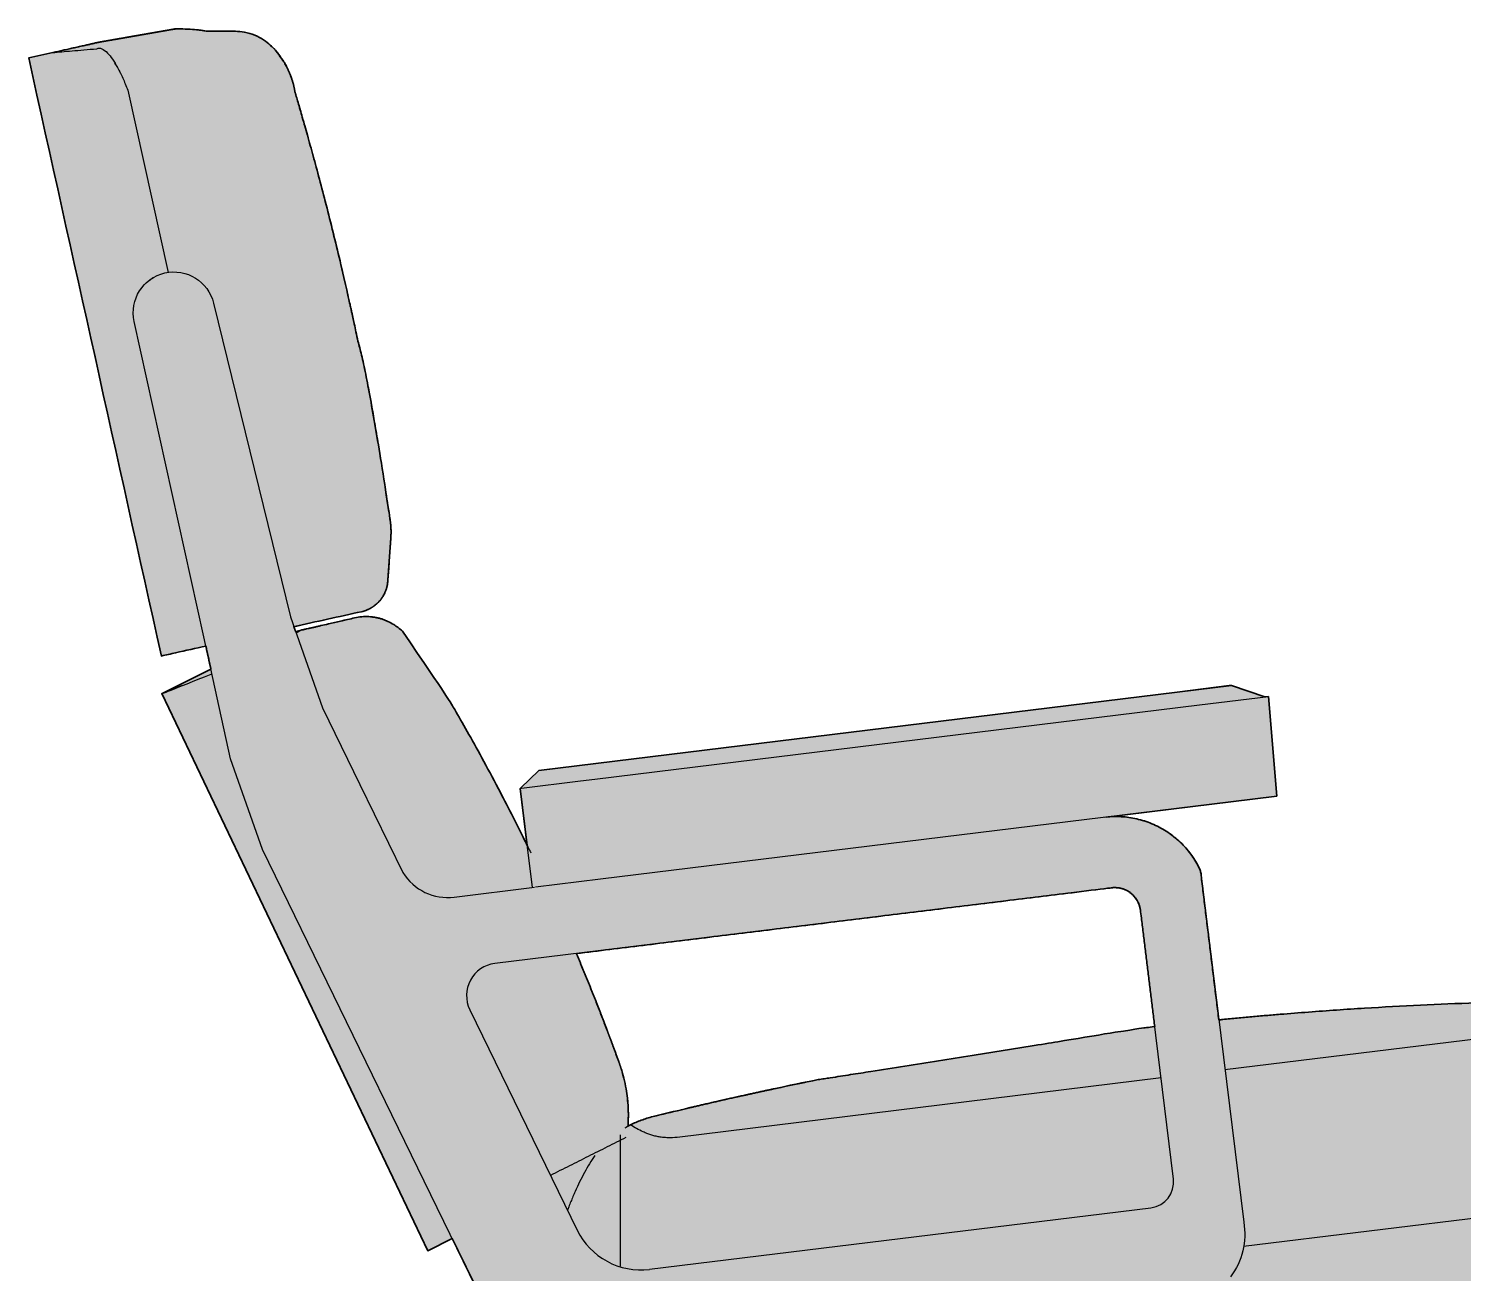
# Model space of a CAD drawing. Header units: millimetres. Extents: x 0 to 2114, y -1 to 2143.
# Drawn here: x 1200 to 1766, y 1653 to 2143 of the extents above; entities that cross this region are included whole.
import ezdxf

# ---------------------------------------------------------------- set-up
doc = ezdxf.new("R2010")
doc.units = ezdxf.units.MM
doc.layers.add('Blocks', color=7, linetype='Continuous')
doc.layers.add('Blocks$Fill', color=7, linetype='Continuous', true_color=0xffffff)
doc.layers.add('Blocks$Inner', color=7, linetype='Continuous', lineweight=25, true_color=0x007f00)
doc.layers.add('Blocks$Outline', color=7, linetype='Continuous', lineweight=35, true_color=0xff3f3f)

# ---------------------------------------------------------------- blocks, each defined once
blk = doc.blocks.new('Eames Executive Office Chair Side')
at = {"layer": 'Blocks$Fill'}
h = blk.add_hatch(color=256, dxfattribs=at)
h.paths.add_polyline_path([(420.48, 96.72), (217.8, 70.44), (217.31, 70.36), (216.81, 70.27), (216.32, 70.17), (215.83, 70.07), (215.35, 69.95), (214.86, 69.82), (214.38, 69.69), (213.9, 69.55), (213.43, 69.4), (212.95, 69.24), (212.48, 69.07), (212.01, 68.89), (211.55, 68.7), (211.09, 68.51), (210.63, 68.3), (210.17, 68.09), (209.71, 67.87), (209.26, 67.64), (208.81, 67.4), (208.37, 67.15), (207.92, 66.89), (207.04, 66.35), (206.17, 65.78), (205.31, 65.16), (204.46, 64.52), (203.62, 63.84), (202.99, 63.49), (202.37, 63.14), (201.75, 62.77), (201.15, 62.38), (200.56, 61.99), (199.98, 61.57), (199.41, 61.15), (198.86, 60.7), (198.32, 60.25), (197.8, 59.77), (197.3, 59.28), (196.81, 58.79), (196.33, 58.27), (195.87, 57.75), (195.43, 57.22), (195.01, 56.68), (194.6, 56.13), (194.21, 55.57), (193.83, 55), (193.47, 54.43), (193.12, 53.84), (192.79, 53.25), (192.48, 52.65), (192.18, 52.05), (191.89, 51.44), (191.62, 50.82), (191.36, 50.2), (191.11, 49.57), (190.88, 48.94), (190.66, 48.3), (190.45, 47.65), (190.25, 47), (190.07, 46.35), (189.89, 45.69), (189.57, 44.35), (189.3, 43), (189.06, 41.64), (188.86, 40.26), (188.69, 38.87), (188.55, 37.47), (188.44, 36.05), (187.41, 18), (186.77, 0), (198.73, 0), (204.49, 0.32), (209.82, 0.71), (213.9, 1.11), (214.64, 1.2), (215.26, 1.29), (215.53, 1.34), (215.75, 1.38), (215.95, 1.42), (216.03, 1.44), (216.11, 1.46), (220.77, 1.87), (225.44, 2.27), (226.54, 6), (227.64, 9.73), (227.64, 32.25), (227.62, 32.45), (227.6, 32.64), (227.59, 32.84), (227.59, 33.03), (227.58, 33.23), (227.58, 33.42), (227.59, 33.61), (227.59, 33.8), (227.6, 34), (227.62, 34.19), (227.63, 34.38), (227.65, 34.57), (227.68, 34.76), (227.7, 34.95), (227.73, 35.14), (227.77, 35.32), (227.8, 35.51), (227.85, 35.7), (227.89, 35.88), (227.94, 36.07), (227.99, 36.25), (228.04, 36.43), (228.1, 36.61), (228.16, 36.79), (228.22, 36.97), (228.29, 37.14), (228.36, 37.31), (228.43, 37.48), (228.51, 37.65), (228.59, 37.82), (228.67, 37.99), (228.75, 38.15), (228.87, 38.36), (228.99, 38.57), (229.12, 38.77), (229.25, 38.97), (229.39, 39.17), (229.53, 39.35), (229.68, 39.54), (229.83, 39.72), (229.99, 39.89), (230.14, 40.06), (230.31, 40.22), (230.47, 40.37), (230.64, 40.52), (230.82, 40.66), (230.99, 40.8), (231.17, 40.93), (231.36, 41.05), (231.54, 41.17), (231.73, 41.27), (231.92, 41.38), (232.11, 41.47), (232.31, 41.56), (232.5, 41.64), (232.6, 41.68), (232.7, 41.71), (232.8, 41.75), (232.9, 41.78), (233, 41.81), (233.1, 41.84), (233.21, 41.86), (233.31, 41.89), (233.41, 41.91), (233.51, 41.93), (233.62, 41.95), (233.72, 41.97), (233.82, 41.99), (233.93, 42), (234.03, 42.01), (234.14, 42.02), (234.24, 42.03), (428.57, 51.34), (431.3, 47.95), (433.41, 45.13), (434.63, 43.44), (435.5, 42.32), (435.56, 42.24), (440.03, 38.1), (440.35, 38.1), (491.52, 38.1), (502.28, 48.06), (550.5, 42.04), (550.53, 42.03), (550.56, 42.03), (550.59, 42.02), (550.62, 42.01), (550.65, 42), (550.68, 41.99), (550.71, 41.98), (550.74, 41.97), (550.77, 41.96), (550.8, 41.94), (550.83, 41.93), (550.86, 41.91), (550.89, 41.9), (550.92, 41.88), (550.95, 41.86), (550.98, 41.84), (551.01, 41.82), (551.04, 41.8), (551.07, 41.77), (551.1, 41.75), (551.12, 41.72), (551.15, 41.7), (551.18, 41.67), (551.21, 41.64), (551.24, 41.61), (551.27, 41.58), (551.3, 41.55), (551.32, 41.52), (551.38, 41.45), (551.44, 41.38), (551.49, 41.3), (551.55, 41.22), (551.6, 41.14), (551.65, 41.05), (551.71, 40.96), (551.76, 40.86), (551.81, 40.76), (551.86, 40.66), (551.91, 40.56), (551.96, 40.45), (552.06, 40.22), (552.15, 39.97), (552.24, 39.72), (552.36, 39.35), (552.46, 38.97), (552.56, 38.57), (552.66, 38.15), (552.74, 37.71), (552.82, 37.26), (552.89, 36.79), (552.95, 36.31), (553, 35.82), (553.04, 35.33), (553.07, 34.83), (553.09, 34.32), (553.1, 33.81), (553.11, 33.29), (553.1, 32.77), (553.09, 32.25), (553.09, 9.73), (553.51, 6), (553.97, 1.98), (555.11, 1.73), (556.38, 1.44), (556.38, 0.84), (556.38, 0.83), (556.38, 0.83), (556.38, 0.83), (556.38, 0.83), (556.38, 0.83), (556.38, 0.83), (556.38, 0.83), (556.38, 0.82), (556.38, 0.82), (556.38, 0.82), (556.38, 0.82), (556.38, 0.82), (556.38, 0.82), (556.38, 0.81), (556.38, 0.81), (556.38, 0.81), (556.38, 0.81), (556.38, 0.81), (556.39, 0.81), (556.39, 0.8), (556.39, 0.8), (556.39, 0.8), (556.39, 0.8), (556.39, 0.8), (556.39, 0.8), (556.39, 0.79), (556.39, 0.79), (556.4, 0.79), (556.4, 0.78), (556.4, 0.78), (556.4, 0.78), (556.41, 0.78), (556.41, 0.77), (556.41, 0.77), (556.42, 0.77), (556.42, 0.76), (556.43, 0.76), (556.43, 0.76), (556.43, 0.75), (556.44, 0.75), (556.45, 0.74), (556.46, 0.73), (556.47, 0.73), (556.48, 0.72), (556.5, 0.71), (556.51, 0.71), (556.52, 0.7), (556.54, 0.69), (556.57, 0.68), (556.6, 0.67), (556.63, 0.65), (556.67, 0.64), (556.71, 0.63), (556.8, 0.6), (556.9, 0.57), (557.01, 0.55), (557.25, 0.49), (557.53, 0.44), (557.85, 0.39), (558.61, 0.29), (559.5, 0.19), (561.64, 0), (566.76, 0), (583.89, 0), (583.98, 0.02), (584.02, 0.03), (584.06, 0.04), (584.1, 0.06), (584.13, 0.07), (584.17, 0.08), (584.19, 0.09), (584.21, 0.1), (584.22, 0.1), (584.23, 0.11), (584.24, 0.11), (584.25, 0.12), (584.27, 0.13), (584.27, 0.13), (584.28, 0.14), (584.29, 0.14), (584.29, 0.14), (584.3, 0.15), (584.3, 0.15), (584.3, 0.15), (584.31, 0.15), (584.31, 0.16), (584.31, 0.16), (584.32, 0.16), (584.32, 0.17), (584.32, 0.17), (584.32, 0.17), (584.33, 0.18), (584.33, 0.18), (584.33, 0.18), (584.33, 0.18), (584.33, 0.18), (584.33, 0.18), (584.33, 0.18), (584.33, 0.19), (584.34, 0.19), (584.34, 0.19), (584.34, 0.19), (584.34, 0.2), (584.34, 0.2), (584.34, 0.2), (584.34, 0.2), (584.34, 0.2), (584.34, 0.21), (584.34, 0.21), (584.34, 0.21), (584.34, 0.21), (584.34, 0.21), (584.34, 0.21), (584.34, 0.21), (584.34, 0.21), (584.34, 0.21), (584.34, 0.22), (584.34, 0.22), (584.34, 0.22), (584.34, 0.22), (584.34, 0.49), (584.34, 44.71), (584.3, 47), (584.24, 48.9), (760.86, 42.04), (761.05, 42.03), (761.25, 42.01), (761.44, 41.99), (761.63, 41.97), (761.83, 41.94), (762.02, 41.91), (762.21, 41.88), (762.4, 41.84), (762.58, 41.8), (762.77, 41.75), (762.95, 41.7), (763.14, 41.64), (763.32, 41.58), (763.5, 41.52), (763.68, 41.45), (763.86, 41.38), (764.03, 41.3), (764.21, 41.22), (764.38, 41.14), (764.56, 41.05), (764.73, 40.96), (764.89, 40.86), (765.06, 40.76), (765.22, 40.66), (765.39, 40.56), (765.54, 40.45), (765.7, 40.33), (765.86, 40.22), (766.01, 40.1), (766.16, 39.97), (766.3, 39.85), (766.45, 39.72), (766.63, 39.54), (766.81, 39.35), (766.99, 39.17), (767.16, 38.97), (767.32, 38.77), (767.48, 38.57), (767.63, 38.36), (767.78, 38.15), (767.92, 37.93), (768.05, 37.71), (768.18, 37.48), (768.29, 37.26), (768.41, 37.02), (768.51, 36.79), (768.61, 36.55), (768.7, 36.31), (768.79, 36.07), (768.86, 35.82), (768.93, 35.58), (769, 35.33), (769.05, 35.08), (769.1, 34.83), (769.14, 34.57), (769.17, 34.32), (769.2, 34.06), (769.21, 33.81), (769.22, 33.55), (769.22, 33.29), (769.22, 33.03), (769.21, 32.77), (769.19, 32.51), (769.16, 32.25), (769, 32.25), (769, 9.73), (771.71, 2.27), (771.87, 2.27), (782.59, 1.52), (793.31, 0.77), (795.77, 0.6), (804.25, 0), (799.87, 36.05), (799.76, 36.85), (799.64, 37.65), (799.51, 38.44), (799.35, 39.22), (799.19, 40.01), (799, 40.78), (798.8, 41.56), (798.59, 42.33), (798.36, 43.09), (798.11, 43.85), (797.85, 44.61), (797.58, 45.36), (797.29, 46.11), (796.99, 46.84), (796.67, 47.57), (796.34, 48.28), (795.99, 48.99), (795.64, 49.68), (795.27, 50.36), (794.89, 51.03), (794.11, 52.35), (793.31, 53.63), (792.68, 54.51), (792.04, 55.36), (791.37, 56.2), (790.69, 57.02), (789.99, 57.81), (789.27, 58.59), (788.52, 59.34), (787.76, 60.08), (786.97, 60.79), (786.17, 61.49), (785.34, 62.16), (784.5, 62.81), (783.64, 63.44), (782.76, 64.05), (781.87, 64.63), (780.96, 65.19), (780.03, 65.72), (779.09, 66.23), (778.14, 66.71), (777.18, 67.17), (776.2, 67.6), (775.22, 68), (774.22, 68.37), (773.22, 68.72), (772.21, 69.04), (771.19, 69.33), (770.17, 69.6), (769.14, 69.84), (768.1, 70.05), (767.05, 70.23), (765.99, 70.38), (514.95, 96.72), (515.29, 96.72), (515.74, 96.72), (494.43, 119.75), (494.43, 130.18), (492.51, 130.18), (492.51, 183.51), (484.89, 183.51), (484.89, 273.69), (470.61, 273.69), (503.49, 277.47), (500.58, 302.79), (750.08, 333.49), (750.08, 333.49), (750.08, 333.49), (750.08, 333.49), (750.08, 333.49), (750.08, 333.49), (750.08, 333.49), (750.08, 333.49), (750.08, 333.49), (750.08, 333.49), (750.08, 333.49), (750.08, 333.49), (750.08, 333.49), (750.08, 333.49), (750.08, 333.49), (750.08, 333.49), (750.08, 333.49), (750.08, 333.49), (750.08, 333.49), (750.08, 333.49), (750.08, 333.49), (750.08, 333.49), (750.08, 333.49), (750.08, 333.49), (750.08, 333.49), (750.08, 333.49), (750.08, 333.49), (750.08, 333.49), (750.08, 333.49), (750.08, 333.49), (750.08, 333.49), (750.08, 333.49), (750.08, 334.46), (749.73, 337.33), (739.83, 418.22), (738.35, 420.24), (736.8, 422.25), (735.16, 424.25), (733.46, 426.22), (731.67, 428.18), (729.81, 430.11), (727.87, 432.01), (725.84, 433.88), (723.69, 435.76), (722.39, 436.83), (720.94, 437.99), (719.33, 439.23), (717.55, 440.53), (715.62, 441.87), (713.55, 443.24), (711.89, 444.27), (710.16, 445.31), (708.35, 446.34), (706.47, 447.36), (704.5, 448.36), (702.46, 449.34), (700.33, 450.3), (698.13, 451.23), (695.86, 452.13), (693.5, 452.98), (691.08, 453.79), (688.58, 454.55), (686.01, 455.25), (683.36, 455.9), (680.65, 456.48), (677.87, 456.99), (672.09, 457.07), (666.13, 457.13), (609.84, 456.6), (554.91, 454.18), (499.02, 449.74), (497.44, 449.59), (490.21, 508.48), (489.93, 509.08), (489.63, 509.68), (489.31, 510.27), (488.99, 510.87), (488.65, 511.46), (488.3, 512.05), (487.94, 512.63), (487.56, 513.21), (487.17, 513.79), (486.77, 514.36), (486.36, 514.93), (485.93, 515.49), (485.49, 516.04), (485.04, 516.59), (484.58, 517.13), (484.1, 517.66), (483.62, 518.19), (483.12, 518.7), (482.61, 519.21), (482.09, 519.71), (481.55, 520.2), (481.01, 520.69), (480.46, 521.16), (479.89, 521.62), (479.32, 522.07), (478.73, 522.51), (478.14, 522.94), (477.54, 523.36), (476.93, 523.76), (476.31, 524.16), (475.68, 524.54), (475.04, 524.91), (474.4, 525.26), (473.75, 525.61), (473.1, 525.94), (472.43, 526.26), (471.77, 526.56), (471.09, 526.85), (470.41, 527.12), (469.73, 527.39), (469.05, 527.64), (468.35, 527.87), (467.66, 528.09), (466.96, 528.3), (466.27, 528.49), (465.57, 528.66), (464.86, 528.83), (464.16, 528.98), (463.46, 529.11), (462.75, 529.23), (462.05, 529.34), (461.35, 529.43), (460.64, 529.51), (459.94, 529.58), (459.24, 529.63), (458.55, 529.66), (457.85, 529.69), (457.16, 529.7), (456.47, 529.7), (455.79, 529.69), (455.11, 529.66), (454.43, 529.62), (453.76, 529.57), (453.09, 529.5), (519.27, 537.63), (520.3, 537.76), (517.06, 577.03), (515.95, 576.89), (515.53, 576.84), (502.46, 581.38), (501.56, 581.27), (230.54, 547.99), (229.48, 547.86), (222.15, 540.82), (222.02, 540.8), (224.84, 518.31), (213.5, 540.68), (201.21, 563.25), (196.3, 571.83), (194.99, 574.03), (192.17, 578.39), (175.72, 602.76), (174.86, 603.46), (174, 604.12), (173.12, 604.74), (172.23, 605.33), (171.67, 605.67), (171.11, 605.99), (170.53, 606.3), (169.94, 606.58), (169.35, 606.85), (168.74, 607.1), (168.13, 607.33), (167.51, 607.53), (166.89, 607.72), (166.27, 607.89), (165.64, 608.03), (165.01, 608.16), (164.37, 608.27), (163.72, 608.35), (163.06, 608.42), (162.4, 608.46), (161.72, 608.48), (161.03, 608.48), (160.35, 608.46), (159.65, 608.41), (158.95, 608.34), (158.6, 608.29), (158.25, 608.24), (157.9, 608.18), (157.55, 608.12), (157.2, 608.05), (156.85, 607.97), (151.3, 606.69), (146.55, 605.59), (143.57, 604.91), (136.06, 603.2), (133.55, 602.64), (132.88, 604.51), (159.52, 610.41), (159.78, 610.47), (160.02, 610.53), (160.25, 610.59), (160.47, 610.66), (160.87, 610.78), (161.22, 610.9), (161.51, 611.02), (161.76, 611.12), (162.12, 611.28), (162.49, 611.45), (162.7, 611.55), (162.93, 611.67), (163.18, 611.81), (163.44, 611.96), (163.72, 612.14), (164.02, 612.33), (164.33, 612.54), (164.66, 612.79), (165.01, 613.06), (165.36, 613.35), (165.54, 613.51), (165.72, 613.67), (165.89, 613.84), (166.06, 614.01), (166.24, 614.18), (166.4, 614.36), (166.57, 614.54), (166.73, 614.73), (166.89, 614.92), (167.04, 615.11), (167.2, 615.3), (167.35, 615.5), (167.49, 615.71), (167.64, 615.92), (167.78, 616.13), (167.92, 616.35), (168.06, 616.57), (168.19, 616.8), (168.32, 617.03), (168.45, 617.27), (168.57, 617.51), (168.69, 617.76), (168.8, 618.01), (168.91, 618.26), (169.02, 618.52), (169.12, 618.79), (169.21, 619.06), (169.3, 619.33), (169.39, 619.61), (169.47, 619.89), (169.54, 620.18), (169.61, 620.47), (169.68, 620.76), (169.73, 621.06), (169.78, 621.36), (169.83, 621.67), (169.86, 621.98), (169.89, 622.29), (169.91, 622.6), (169.93, 622.92), (170.26, 627.59), (171.1, 639.29), (171.16, 640.22), (171.18, 641.16), (171.19, 642.09), (171.16, 643.02), (171.11, 643.95), (171.04, 644.88), (170.94, 645.81), (170.81, 646.73), (163.42, 692.32), (160.51, 707.28), (159.26, 712.79), (158.69, 715.06), (158.14, 717), (156.69, 723.81), (149.18, 756.48), (140.24, 790.96), (133.31, 815.22), (133.18, 815.97), (133.03, 816.71), (132.87, 817.46), (132.69, 818.2), (132.49, 818.93), (132.27, 819.66), (132.04, 820.39), (131.78, 821.11), (131.52, 821.83), (131.23, 822.54), (130.93, 823.24), (130.61, 823.93), (130.28, 824.62), (129.93, 825.29), (129.57, 825.96), (129.19, 826.62), (128.64, 827.52), (128.07, 828.38), (127.48, 829.22), (126.87, 830.03), (126.25, 830.81), (125.62, 831.55), (124.97, 832.27), (124.31, 832.96), (123.84, 833.42), (123.36, 833.87), (122.86, 834.31), (122.35, 834.72), (121.83, 835.12), (121.29, 835.5), (120.74, 835.87), (120.19, 836.21), (119.62, 836.54), (119.05, 836.84), (118.48, 837.13), (117.89, 837.4), (117.29, 837.65), (116.68, 837.88), (116.05, 838.1), (115.41, 838.3), (114.74, 838.48), (114.06, 838.64), (113.36, 838.78), (113.01, 838.84), (112.66, 838.89), (112.3, 838.94), (111.94, 838.98), (111.58, 839.02), (111.21, 839.05), (110.84, 839.07), (110.47, 839.09), (110.1, 839.1), (109.72, 839.11), (103.55, 839.11), (98.9, 839.11), (96.7, 839.44), (94.51, 839.71), (92.46, 839.89), (90.66, 840), (89.44, 840.05), (87.83, 840.08), (86.44, 840.08), (56.08, 834.79), (51.48, 833.76), (37.89, 830.72), (37.89, 830.72), (37.89, 830.72), (37.89, 830.72), (37.89, 830.72), (37.89, 830.72), (37.89, 830.72), (37.89, 830.72), (37.89, 830.72), (28.38, 828.59), (80.66, 592.95), (86.3, 594.2), (98.21, 596.84), (100.18, 587.83), (80.98, 578.16), (80.89, 578.12), (80.89, 578.12), (185.63, 358.61), (195.29, 363.47), (212.4, 328.4), (212.9, 327.41), (213.42, 326.41), (213.97, 325.42), (214.54, 324.43), (215.14, 323.45), (215.76, 322.47), (216.41, 321.5), (217.09, 320.54), (217.78, 319.59), (218.51, 318.65), (219.25, 317.72), (220.03, 316.8), (220.82, 315.89), (221.64, 315), (222.49, 314.12), (223.36, 313.26), (224.25, 312.41), (225.16, 311.58), (226.1, 310.77), (227.06, 309.97), (228.03, 309.2), (229.03, 308.44), (230.05, 307.71), (231.09, 307), (232.15, 306.31), (233.23, 305.64), (234.32, 305), (235.43, 304.39), (236.55, 303.8), (237.69, 303.23), (238.84, 302.69), (240.01, 302.18), (243.82, 271.19), (437.55, 295.03), (440.41, 270.21), (445.6, 270.81), (445.6, 183.51), (437.98, 183.51), (437.98, 130.18), (437.12, 130.18), (437.12, 119.75), (435.56, 118.06), (435.54, 118), (435.51, 117.94), (435.48, 117.88), (435.45, 117.81), (435.38, 117.68), (435.29, 117.53), (435.2, 117.37), (435.1, 117.21), (434.87, 116.85), (433.27, 114.51), (430.69, 110.47), (429.18, 108.32)], flags=0)
h.paths.add_polyline_path([(321.9, 422.37), (308.44, 419.44), (287.3, 414.59), (287.27, 414.59), (287.25, 414.58), (287.24, 414.58), (287.24, 414.58), (287.24, 414.57), (287.24, 414.57), (274.44, 411.5), (273.24, 411.18), (272.07, 410.83), (270.93, 410.46), (269.81, 410.06), (268.73, 409.64), (267.67, 409.19), (266.64, 408.71), (266.13, 408.46), (265.63, 408.21), (264.56, 407.64), (264.65, 409.02), (264.7, 410.51), (264.72, 412.1), (264.69, 413.8), (264.61, 415.64), (264.46, 417.58), (264.24, 419.59), (263.95, 421.65), (263.78, 422.69), (263.58, 423.75), (263.36, 424.8), (263.12, 425.87), (262.86, 426.94), (262.57, 428.03), (262.26, 429.12), (261.93, 430.22), (261.54, 431.41), (261.12, 432.6), (252.97, 454.27), (244.24, 475.71), (455.23, 501.62), (455.47, 501.65), (455.71, 501.67), (455.96, 501.68), (456.2, 501.69), (456.45, 501.7), (456.7, 501.69), (456.95, 501.68), (457.2, 501.67), (457.45, 501.65), (457.7, 501.62), (457.95, 501.59), (458.2, 501.55), (458.44, 501.5), (458.69, 501.45), (458.94, 501.39), (459.18, 501.33), (459.42, 501.26), (459.66, 501.18), (459.9, 501.1), (460.14, 501.01), (460.37, 500.91), (460.6, 500.82), (460.83, 500.71), (461.06, 500.6), (461.28, 500.48), (461.5, 500.36), (461.71, 500.24), (461.92, 500.11), (462.13, 499.97), (462.33, 499.83), (462.53, 499.69), (462.72, 499.54), (462.91, 499.39), (463.1, 499.23), (463.28, 499.07), (463.46, 498.9), (463.64, 498.73), (463.81, 498.55), (463.98, 498.37), (464.15, 498.18), (464.31, 497.99), (464.47, 497.8), (464.62, 497.6), (464.77, 497.39), (464.91, 497.18), (465.05, 496.97), (465.18, 496.76), (465.31, 496.54), (465.43, 496.32), (465.55, 496.09), (465.66, 495.87), (465.76, 495.64), (465.86, 495.41), (465.95, 495.17), (466.04, 494.94), (466.12, 494.7), (466.2, 494.46), (466.26, 494.22), (466.33, 493.98), (466.38, 493.74), (466.43, 493.5), (466.48, 493.26), (466.52, 493.02), (466.55, 492.77), (472.18, 446.91), (465.89, 446.12), (339.59, 426.03)], flags=0)
at = {"layer": 'Blocks$Inner'}
for p, q in [((67.46, 815.85), (83.4, 743.99)), ((159.52, 610.41), (132.58, 604.45)), ((133.76, 602.04), (136.06, 603.2)), ((489.85, 573.69), (517.06, 577.03)), ((229.48, 547.86), (230.54, 547.99)), ((224.86, 518.2), (222.02, 540.8)), ((490.21, 508.48), (507.24, 369.82)), ((455.23, 501.62), (212.08, 471.77)), ((479.55, 386.89), (466.55, 492.77)), ((202.22, 453.59), (244.56, 366.79)), ((627.04, 445.51), (499.87, 429.85)), ((474.66, 426.75), (283.93, 403.28)), ((261.49, 404.32), (261.49, 352.51)), ((273.08, 351.3), (470.7, 375.57)), ((507.15, 360.37), (627.04, 375.13))]:
    blk.add_line(p, q, dxfattribs=at)
for points in [[(98.21, 596.84), (86.3, 594.2), (80.66, 592.95), (28.38, 828.59), (37.89, 830.72), (51.48, 833.76), (56.08, 834.79), (86.44, 840.08)], [(98.9, 839.11), (103.55, 839.11), (109.72, 839.11)], [(101.23, 731.98), (131.53, 608.34), (144.2, 572.56), (158.95, 542.32), (175.89, 507.59)], [(212.4, 328.4), (120.54, 516.75), (107.95, 552.39), (97.41, 600.46), (69.97, 724.77)], [(171.1, 639.29), (171.02, 638.12), (170.63, 632.74), (170.26, 627.59), (169.93, 622.92)], [(146.55, 605.59), (151.3, 606.69), (156.85, 607.97)], [(195.29, 363.47), (185.63, 358.61), (80.89, 578.12), (100.18, 587.83)], [(222.15, 540.82), (229.48, 547.86), (251.85, 550.61), (481.06, 578.75), (502.46, 581.38)], [(501.56, 581.27), (502.46, 581.38), (515.53, 576.84)], [(515.95, 576.89), (517.06, 577.03), (520.3, 537.76), (519.27, 537.63)], [(226.92, 501.74), (222.02, 540.8), (222.6, 540.87), (245.81, 543.72), (251.49, 544.42), (489.82, 573.68)], [(520.3, 537.76), (494.62, 534.61), (253.76, 505.03), (228.18, 501.89)], [(196.07, 497.95), (227.75, 501.84)]]:
    blk.add_lwpolyline(points, dxfattribs=at)
at = {"layer": 'Blocks$Inner', "extrusion": (0, 0, -1)}
for centre, radius, start, end in [((-101.07, 810.01), 32.66, 149.4394, 170.8207), ((-85.64, 728.23), 16.04, 347.5517, 166.4754), ((-85.64, 728.23), 16.04, 32.2826, 62.1032), ((-456.9, 492.94), 36.76, 83, 155), ((548.34, 140.48), 860.56, 157.05055, 160.15664), ((-204.14, 412.03), 60.58, 160.1566, 162.5319), ((-480.37, 364.98), 27.3, 169.788, 217.4166)]:
    blk.add_arc(centre, radius, start, end, dxfattribs=at)
at = {"layer": 'Blocks$Inner'}
for centre, radius, start, end in [((193.54, 518.59), 20.8, 211.9385, 277), ((456.47, 491.54), 10.16, 7, 97), ((213.63, 459.17), 12.69, 97, 206.0478), ((469.47, 385.65), 10.16, 277, 7), ((269.67, 379.03), 27.94, 206, 277)]:
    blk.add_arc(centre, radius, start, end, dxfattribs=at)
for points, knots in [([(86.44, 840.08), (87.18, 840.09), (88.85, 840.07), (90.51, 840.02), (93.09, 839.86), (95.18, 839.65), (96.7, 839.44)], [276.4379001, 276.4379001, 276.4379001, 276.4379001, 276.6345111, 276.7059396, 276.7773682, 276.9202253, 276.9202253, 276.9202253, 276.9202253]), ([(109.72, 839.11), (110.72, 839.11), (112.2, 838.99), (114.07, 838.65), (115.42, 838.31), (116.7, 837.89), (117.9, 837.41), (119.06, 836.86), (120.19, 836.23), (121.3, 835.51), (122.71, 834.47), (123.69, 833.59), (124.31, 832.96)], [279.420225, 279.420225, 279.420225, 279.420225, 279.586892, 279.670225, 279.753559, 279.836892, 279.920225, 280.003559, 280.086892, 280.170225, 280.253559, 280.420225, 280.420225, 280.420225, 280.420225]), ([(37.89, 830.72), (40.07, 830.91), (45.15, 831.34), (51.67, 831.91), (55.28, 832.22)], [243.62055, 243.62055, 243.62055, 243.62055, 244.120483, 244.62055, 244.62055, 244.62055, 244.62055]), ([(55.28, 832.22), (55.86, 832.52), (57.13, 832.52), (59.84, 830.47), (62.72, 826.27), (65.45, 820.79), (66.79, 817.58), (67.46, 815.85)], [244.62055, 244.62055, 244.62055, 244.62055, 244.82055, 245.02055, 245.32055, 245.47055, 245.62055, 245.62055, 245.62055, 245.62055]), ([(133.31, 815.22), (133.73, 813.8), (134.82, 810.1), (137.2, 801.88), (140.16, 791.3), (144.14, 776.56), (148.23, 760.55), (152.03, 744.64), (153.9, 736.44), (154.84, 732.26)], [293.608847, 293.608847, 293.608847, 293.608847, 293.751704, 293.894561, 294.037419, 294.180276, 294.394561, 294.501704, 294.608847, 294.608847, 294.608847, 294.608847]), ([(156.69, 723.81), (156.91, 722.82), (157.36, 720.69), (157.87, 718.28), (158.14, 717)], [295.6088471, 295.6088471, 295.6088471, 295.6088471, 295.6588706, 295.7088471, 295.7088471, 295.7088471, 295.7088471]), ([(169.93, 622.92), (169.9, 622.07), (169.68, 620.43), (168.96, 618.21), (168.12, 616.62), (167.35, 615.49), (166.74, 614.72), (166.07, 614), (165.36, 613.34), (164.77, 612.86), (164.33, 612.54), (164.01, 612.32), (163.72, 612.13), (163.35, 611.9), (162.75, 611.57), (162.34, 611.37), (162.12, 611.28)], [308.344042, 308.344042, 308.344042, 308.344042, 308.469042, 308.594042, 308.719042, 308.781542, 308.844042, 308.906542, 308.969042, 309.031542, 309.062792, 309.094042, 309.125292, 309.156542, 309.219042, 309.344042, 309.344042, 309.344042, 309.344042]), ([(136.06, 603.2), (136.52, 603.3), (136.66, 603.34), (136.82, 603.37), (137.07, 603.43), (137.57, 603.54), (138.46, 603.74), (139.47, 603.97), (140.31, 604.16), (140.93, 604.3), (141.56, 604.45), (142.42, 604.64), (144.01, 605.01), (145.5, 605.35), (146.55, 605.59)], [14.241964, 14.241964, 14.241964, 14.241964, 14.575298, 14.596131, 14.616964, 14.658631, 14.741964, 14.825298, 14.866964, 14.908631, 14.950298, 14.991964, 15.075298, 15.241964, 15.241964, 15.241964, 15.241964]), ([(156.85, 607.97), (157.79, 608.19), (159.19, 608.4), (161.04, 608.5), (162.4, 608.48), (163.73, 608.36), (165.01, 608.17), (166.27, 607.9), (167.52, 607.55), (168.75, 607.11), (170.35, 606.42), (171.5, 605.79), (172.23, 605.33)], [17.241964, 17.241964, 17.241964, 17.241964, 17.408631, 17.491964, 17.575298, 17.658631, 17.741964, 17.825298, 17.908631, 17.991964, 18.075298, 18.241964, 18.241964, 18.241964, 18.241964]), ([(175.72, 602.76), (193.59, 576.5), (196.11, 572.2), (202.71, 560.69), (212.17, 543.48), (221.17, 525.84), (225.48, 517.01), (226.25, 515.4)], [19.2419644, 19.2419644, 19.2419644, 19.2419644, 19.3848215, 19.5276787, 19.8133929, 20.0276787, 20.07463, 20.07463, 20.07463, 20.07463]), ([(576.88, 455.38), (569.58, 455.04), (558.59, 454.43), (543.88, 453.48), (532.79, 452.67), (523.5, 451.94), (516.03, 451.31), (510.39, 450.81), (504.72, 450.29), (500.4, 449.88), (497.97, 449.64), (497.44, 449.59)], [7, 7, 7, 7, 7.2, 7.3, 7.4, 7.5, 7.55, 7.6, 7.65, 7.7, 7.7137836, 7.7137836, 7.7137836, 7.7137836]), ([(666.13, 457.13), (658.58, 457.18), (647.29, 457.21), (632.26, 457.06), (621.04, 456.89), (609.83, 456.61), (594.99, 456.17), (584.07, 455.79), (576.88, 455.38)], [6, 6, 6, 6, 6.25, 6.375, 6.5, 6.625, 6.75, 7, 7, 7, 7]), ([(360.3, 429.25), (369.26, 430.65), (382.59, 432.76), (397.98, 435.2), (406.74, 436.59), (413.27, 437.64), (419.81, 438.69), (428.53, 440.09), (439.29, 441.85), (451.84, 443.94), (466.14, 446.2), (469.33, 446.58), (470.76, 446.74), (472.18, 446.91)], [4, 4, 4, 4, 4.125, 4.1875, 4.21875, 4.25, 4.28125, 4.3125, 4.375, 4.5, 4.5, 4.75, 5, 5, 5, 5]), ([(274.44, 411.5), (281.75, 413.27), (292.68, 415.9), (307.26, 419.18), (321.78, 422.37), (332.49, 424.66), (339.59, 426.03)], [1, 1, 1, 1, 1.333333, 1.5, 1.666667, 2, 2, 2, 2]), ([(308.44, 419.44), (305.27, 418.75), (301.63, 417.92), (297.65, 417), (295.73, 416.56), (293.92, 416.15), (292.29, 415.77), (290.79, 415.41), (289.4, 415.09), (288.18, 414.8), (287.53, 414.65), (287.24, 414.58)], [0, 0, 0, 0, 0.125, 0.15625, 0.1875, 0.21875, 0.25, 0.28125, 0.3125, 0.34375, 0.375, 0.375, 0.375, 0.375]), ([(287.3, 414.59), (287.89, 414.74), (289.02, 415), (290.89, 415.44), (292.16, 415.73), (293.23, 415.99), (294.36, 416.25), (295.87, 416.6), (297.8, 417.04), (301.8, 417.95), (305.46, 418.79), (308.64, 419.49)], [0.625, 0.625, 0.625, 0.625, 0.6875, 0.71875, 0.75, 0.765625, 0.78125, 0.8125, 0.84375, 0.875, 1, 1, 1, 1]), ([(307.53, 419.24), (307.96, 419.33), (308.8, 419.52), (310.26, 419.84), (311.48, 420.11), (312.85, 420.41), (314.4, 420.75), (315.78, 421.05), (316.92, 421.3), (317.92, 421.52), (319.11, 421.77), (321, 422.18), (322.96, 422.59), (324.53, 422.93), (325.17, 423.06), (325.33, 423.09), (325.37, 423.1)], [0.2857143, 0.2857143, 0.2857143, 0.2857143, 0.3571429, 0.3928571, 0.4285714, 0.4642857, 0.5, 0.5357143, 0.5535714, 0.5714286, 0.5982143, 0.625, 0.6785714, 0.7053571, 0.7120536, 0.7142857, 0.7142857, 0.7142857, 0.7142857]), ([(308.64, 419.49), (310.04, 419.79), (312.05, 420.22), (314.22, 420.71), (315.42, 420.97), (316.3, 421.16), (317.16, 421.35), (318.32, 421.6), (319.73, 421.9), (321.01, 422.17), (321.91, 422.37), (322.41, 422.47), (322.77, 422.56), (323.13, 422.63), (323.73, 422.76), (324.46, 422.92), (325.06, 423.04), (325.22, 423.07), (325.22, 423.07)], [1, 1, 1, 1, 1.0833333, 1.125, 1.1458333, 1.1666667, 1.1875, 1.2083333, 1.25, 1.2916667, 1.3125, 1.3333333, 1.34375, 1.3541667, 1.375, 1.4166667, 1.4583333, 1.5, 1.5, 1.5, 1.5]), ([(283.93, 403.28), (282.68, 403.16), (280.87, 403.09), (278.55, 403.24), (276.86, 403.46), (275.21, 403.81), (273.6, 404.29), (272.05, 404.84), (269.14, 406.02), (267.07, 407.19), (265.63, 408.21)], [192.169873, 192.169873, 192.169873, 192.169873, 192.33654, 192.419873, 192.503206, 192.58654, 192.669873, 192.753206, 192.83654, 193.169873, 193.169873, 193.169873, 193.169873]), ([(249.4, 392.93), (248.06, 390.66), (246.1, 387.07), (244.02, 382.63), (242.88, 380.01), (242.04, 377.97), (241.34, 376.16), (240.93, 375.03), (240.77, 374.61)], [1, 1, 1, 1, 1.25, 1.375, 1.4375, 1.5, 1.5625, 1.5995801, 1.5995801, 1.5995801, 1.5995801])]:
    blk.add_open_spline(points, degree=3, knots=knots, dxfattribs=at)
for points, degree in [([(96.7, 839.44), (97.81, 839.29), (98.9, 839.11)], 2), ([(124.31, 832.96), (125.19, 832.06), (126.92, 830.11), (128.47, 827.84), (129.19, 826.62)], 3), ([(64.53, 822.61), (63.81, 824.06), (63.1, 825.38), (62.39, 826.54)], 3), ([(154.84, 732.26), (155.24, 730.48), (155.94, 727.28), (156.47, 724.84), (156.69, 723.81)], 3), ([(156.69, 723.81), (156.91, 722.82), (157.36, 720.69), (157.87, 718.28), (158.14, 717)], 3), ([(162.12, 611.28), (161.95, 611.2), (161.35, 610.93), (160.22, 610.56), (159.52, 610.41)], 3), ([(161.22, 610.9), (160.78, 610.75), (160.22, 610.56), (159.52, 610.41)], 3), ([(172.23, 605.33), (172.82, 604.95), (174, 604.14), (175.15, 603.24), (175.72, 602.76)], 3), ([(133.35, 602.59), (134.18, 602.78), (135.08, 602.98), (136.06, 603.2)], 3), ([(81.27, 578.28), (79.2, 577.44), (85.6, 579.96), (100.29, 585.81)], 3), ([(89.03, 581.39), (86.93, 580.55), (85.23, 579.87), (83.94, 579.36)], 3), ([(261.93, 430.22), (262.85, 427.27), (264.17, 421.58), (264.85, 413.48), (264.69, 409.37), (264.56, 407.58)], 3), ([(339.59, 426.03), (340.38, 426.15), (341.95, 426.39), (343.52, 426.64), (344.3, 426.76)], 3), ([(344.3, 426.76), (346.97, 427.17), (352.31, 428), (357.64, 428.83), (360.3, 429.25)], 3), ([(265.63, 408.21), (264.75, 407.76), (263.97, 407.31), (263.29, 406.9)], 3), ([(265.63, 408.21), (266.95, 408.9), (269.74, 410.13), (272.82, 411.08), (274.44, 411.5)], 3), ([(263.76, 403.24), (234.07, 388.31)], 1), ([(251.56, 396.19), (250.81, 395.17), (250.09, 394.08), (249.4, 392.93)], 3)]:
    blk.add_open_spline(points, degree=degree, dxfattribs=at)
for points, weights in [([(158.14, 717), (162.35, 702.79), (170.81, 646.73)], [1, 0.998505085355, 1]), ([(170.81, 646.73), (171.37, 643.03), (171.1, 639.29)], [1, 0.993885764588, 1])]:
    blk.add_rational_spline(points, weights, degree=2, dxfattribs=at)
at = {"layer": 'Blocks$Outline'}
for points in [[(100.18, 587.83), (80.98, 578.16)], [(80.89, 578.12), (80.89, 578.12), (185.63, 358.61), (195.29, 363.47)], [(501.56, 581.27), (481.06, 578.75), (251.85, 550.61), (230.54, 547.99)], [(515.53, 576.84), (502.46, 581.38), (501.56, 581.27)], [(515.95, 576.89), (515.53, 576.84)], [(517.06, 577.03), (515.95, 576.89)], [(519.27, 537.63), (520.3, 537.76), (517.06, 577.03)], [(230.54, 547.99), (229.48, 547.86), (222.15, 540.82)], [(222.15, 540.82), (222.02, 540.8)], [(222.02, 540.8), (224.84, 518.31)], [(453.09, 529.5), (494.62, 534.61), (519.27, 537.63)]]:
    blk.add_lwpolyline(points, dxfattribs=at)
for points, weights, degree, knots in [([(156.69, 723.81), (156.47, 724.84), (155.94, 727.28), (155.24, 730.48), (154.84, 732.26), (153.9, 736.44), (152.03, 744.64), (148.23, 760.55), (144.14, 776.56), (140.16, 791.3), (137.2, 801.88), (134.82, 810.1), (133.73, 813.8), (133.31, 815.22), (132.66, 819.26), (131.27, 823.1), (129.19, 826.62), (128.47, 827.84), (126.92, 830.11), (125.19, 832.06), (124.31, 832.96), (123.69, 833.59), (122.71, 834.47), (121.3, 835.51), (120.19, 836.23), (119.06, 836.86), (117.9, 837.41), (116.7, 837.89), (115.42, 838.31), (114.07, 838.65), (112.2, 838.99), (110.72, 839.11), (109.72, 839.11), (107.66, 839.11), (105.6, 839.11), (103.55, 839.11), (102, 839.11), (100.45, 839.11), (98.9, 839.11), (98.18, 839.23), (97.44, 839.34), (96.7, 839.44), (95.18, 839.65), (93.09, 839.86), (90.51, 840.02), (88.85, 840.07), (87.18, 840.09), (86.44, 840.08), (76.32, 838.32), (66.2, 836.55), (56.08, 834.79), (54.55, 834.44), (53.01, 834.1), (51.48, 833.76), (46.95, 832.75), (42.42, 831.73), (37.89, 830.72)], [1, 1, 1, 1, 1, 1, 1, 1, 1, 1, 1, 1, 1, 1, 0.988428716215, 0.988428716215, 1, 1, 1, 1, 1, 1, 1, 1, 1, 1, 1, 1, 1, 1, 1, 1, 1, 1, 1, 1, 1, 1, 1, 1, 1, 1, 1, 1, 1, 1, 1, 1, 1, 1, 1, 1, 1, 1, 1, 1, 1], 3, [-295.608847, -295.608847, -295.608847, -295.608847, -295.108847, -294.608847, -294.608847, -294.608847, -294.501704, -294.394561, -294.180276, -294.037419, -293.894561, -293.751704, -293.608847, -293.608847, -293.608847, -281.420225, -281.420225, -281.420225, -280.920225, -280.420225, -280.420225, -280.420225, -280.253559, -280.170225, -280.086892, -280.003559, -279.920225, -279.836892, -279.753559, -279.670225, -279.586892, -279.420225, -279.420225, -279.420225, -278.420225, -278.420225, -278.420225, -277.420225, -277.420225, -277.420225, -276.920225, -276.920225, -276.920225, -276.777368, -276.70594, -276.634511, -276.4379, -276.4379, -276.4379, -245.62055, -245.62055, -245.62055, -244.62055, -244.62055, -244.62055, -243.62055, -243.62055, -243.62055, -243.62055]), ([(161.22, 610.9), (161.65, 611.06), (161.95, 611.2), (162.12, 611.28), (162.34, 611.37), (162.75, 611.57), (163.35, 611.9), (163.72, 612.13), (164.01, 612.32), (164.33, 612.54), (164.77, 612.86), (165.36, 613.34), (166.07, 614), (166.74, 614.72), (167.35, 615.49), (168.12, 616.62), (168.96, 618.21), (169.68, 620.43), (169.9, 622.07), (169.93, 622.92), (170.04, 624.48), (170.15, 626.04), (170.26, 627.59), (170.39, 629.31), (170.51, 631.02), (170.63, 632.74), (170.76, 634.53), (170.89, 636.33), (171.02, 638.12), (171.05, 638.51), (171.07, 638.9), (171.1, 639.29), (171.28, 641.78), (171.18, 644.27), (170.81, 646.73), (165.17, 684.09), (160.95, 707.53), (158.14, 717)], [1, 1, 1, 1, 1, 1, 1, 1, 1, 1, 1, 1, 1, 1, 1, 1, 1, 1, 1, 1, 1, 1, 1, 1, 1, 1, 1, 1, 1, 1, 1, 1, 0.995923843059, 0.995923843059, 1, 0.999003390237, 0.999003390237, 1], 3, [-309.844042, -309.844042, -309.844042, -309.844042, -309.344042, -309.344042, -309.344042, -309.219042, -309.156542, -309.125292, -309.094042, -309.062792, -309.031542, -308.969042, -308.906542, -308.844042, -308.781542, -308.719042, -308.594042, -308.469042, -308.344042, -308.344042, -308.344042, -307.344042, -307.344042, -307.344042, -306.344042, -306.344042, -306.344042, -305.344042, -305.344042, -305.344042, -304.171195, -304.171195, -304.171195, -296.708847, -296.708847, -296.708847, -295.708847, -295.708847, -295.708847, -295.708847]), ([(497.44, 449.59), (493.83, 479.03), (490.21, 508.48), (479.14, 532.21), (453.09, 529.5)], [1, 1, 1, 0.812001112547, 0.994125034767], 2, [-105.520092, -105.520092, -105.520092, -46.192983, -46.192983, -0.721765, -0.721765, -0.721765]), ([(244.24, 475.71), (349.73, 488.67), (455.23, 501.62), (459.4, 502.13), (462.72, 499.54), (466.04, 496.95), (466.55, 492.77), (469.37, 469.84), (472.18, 446.91)], [1, 1, 1, 0.923879485542, 1, 0.923879485542, 1, 1, 1], 2, [-1419.535476, -1419.535476, -1419.535476, -1206.962162, -1206.962162, -1198.982271, -1198.982271, -1191.00238, -1191.00238, -1144.796926, -1144.796926, -1144.796926]), ([(264.56, 407.64), (264.69, 409.42), (264.84, 413.51), (264.17, 421.58), (262.85, 427.27), (261.93, 430.22), (261.67, 431.02), (261.41, 431.81), (261.12, 432.6), (255.88, 447.12), (250.25, 461.49), (244.24, 475.71)], [1, 1, 1, 1, 1, 1, 0.999856783082, 0.999856783082, 1, 0.999756901563, 0.999755120512, 0.999994656846], 3, [-50.159942, -50.159942, -50.159942, -50.159942, -49.830213, -49.49688, -49.163546, -49.163546, -49.163546, -46.652144, -46.652144, -46.652144, -0.341795, -0.341795, -0.341795, -0.341795]), ([(195.29, 363.47), (203.84, 345.94), (212.4, 328.4), (221.31, 310.14), (240.01, 302.18)], [1, 1, 1, 0.875690430599, 0.873763100306], 2, [-557.320917, -557.320917, -557.320917, -518.305165, -518.305165, -479.371724, -479.371724, -479.371724])]:
    blk.add_rational_spline(points, weights, degree=degree, knots=knots, dxfattribs=at)
for points, knots in [([(37.89, 830.72), (37.89, 830.72), (37.89, 830.72), (37.89, 830.72), (34.72, 830.01), (31.55, 829.3), (28.38, 828.59), (45.8, 750.05), (63.23, 671.5), (80.66, 592.95), (82.54, 593.37), (84.42, 593.79), (86.3, 594.2), (90.27, 595.08), (94.24, 595.96), (98.21, 596.84)], [-243.620682, -243.620682, -243.620682, -243.620682, -243.62055, -243.62055, -243.62055, -242.501879, -242.501879, -242.501879, -1.129665, -1.129665, -1.129665, 0, 0, 0, 12.198173, 12.198173, 12.198173, 12.198173]), ([(158.14, 717), (157.87, 718.28), (157.36, 720.69), (156.91, 722.82), (156.69, 723.81)], [296.20884712, 296.20884712, 296.20884712, 296.20884712, 296.25882362, 296.30884712, 296.30884712, 296.30884712, 296.30884712]), ([(132.88, 604.51), (141.76, 606.48), (150.64, 608.44), (159.52, 610.41), (160.22, 610.56), (160.78, 610.75), (161.22, 610.9)], [-28.281255, -28.281255, -28.281255, -28.281255, -1, -1, -1, -0.5, -0.5, -0.5, -0.5]), ([(175.72, 602.76), (175.15, 603.24), (174, 604.14), (172.82, 604.95), (172.23, 605.33), (171.5, 605.79), (170.35, 606.42), (168.75, 607.11), (167.52, 607.55), (166.27, 607.9), (165.01, 608.17), (163.73, 608.36), (162.4, 608.48), (161.04, 608.5), (159.19, 608.4), (157.79, 608.19), (156.85, 607.97), (155, 607.54), (153.15, 607.12), (151.3, 606.69), (149.72, 606.32), (148.14, 605.96), (146.55, 605.59), (145.5, 605.35), (144.01, 605.01), (142.42, 604.64), (141.56, 604.45), (140.93, 604.3), (140.31, 604.16), (139.47, 603.97), (138.46, 603.74), (137.57, 603.54), (137.07, 603.43), (136.82, 603.37), (136.66, 603.34), (136.52, 603.3), (136.06, 603.2)], [1.665331, 1.665331, 1.665331, 1.665331, 2.165331, 2.665331, 2.665331, 2.665331, 2.831998, 2.915331, 2.998665, 3.081998, 3.165331, 3.248665, 3.331998, 3.415331, 3.498665, 3.665331, 3.665331, 3.665331, 4.665331, 4.665331, 4.665331, 5.665331, 5.665331, 5.665331, 5.831998, 5.915331, 5.956998, 5.998665, 6.040331, 6.081998, 6.165331, 6.248665, 6.290331, 6.311165, 6.331998, 6.665331, 6.665331, 6.665331, 6.665331]), ([(224.84, 518.31), (224.54, 518.93), (220.7, 526.76), (212.17, 543.48), (202.71, 560.69), (196.11, 572.2), (193.59, 576.5), (175.72, 602.76)], [-0.8041789, -0.8041789, -0.8041789, -0.8041789, -0.7857143, -0.5714286, -0.2857143, -0.1428571, 0, 0, 0, 0]), ([(666.13, 457.13), (658.58, 457.18), (647.29, 457.21), (632.26, 457.06), (621.04, 456.89), (609.83, 456.61), (594.99, 456.17), (584.07, 455.79), (576.88, 455.38), (569.58, 455.04), (558.59, 454.43), (543.88, 453.48), (532.79, 452.67), (523.5, 451.94), (516.03, 451.31), (510.39, 450.81), (504.72, 450.29), (500.4, 449.88), (497.97, 449.64), (497.44, 449.59)], [8, 8, 8, 8, 8.25, 8.375, 8.5, 8.625, 8.75, 9, 9, 9, 9.2, 9.3, 9.4, 9.5, 9.55, 9.6, 9.65, 9.7, 9.713784, 9.713784, 9.713784, 9.713784]), ([(472.18, 446.91), (470.76, 446.74), (469.33, 446.58), (466.14, 446.2), (451.84, 443.94), (439.29, 441.85), (428.53, 440.09), (419.81, 438.69), (413.27, 437.64), (406.74, 436.59), (397.98, 435.2), (382.59, 432.76), (369.26, 430.65), (360.3, 429.25), (357.64, 428.83), (352.31, 428), (346.97, 427.17), (344.3, 426.76), (343.52, 426.64), (341.95, 426.39), (340.38, 426.15), (339.59, 426.03), (333.73, 424.9), (327.83, 423.66), (321.9, 422.37)], [-5, -5, -5, -5, -4.75, -4.5, -4.5, -4.375, -4.3125, -4.28125, -4.25, -4.21875, -4.1875, -4.125, -4, -4, -4, -3.5, -3, -3, -3, -2.5, -2, -2, -2, -1.724718, -1.724718, -1.724718, -1.724718]), ([(308.44, 419.44), (308.14, 419.37), (304.99, 418.68), (301.37, 417.86), (297.65, 417), (295.73, 416.56), (293.92, 416.15), (292.29, 415.77), (290.79, 415.41), (289.4, 415.09), (288.21, 414.81), (287.55, 414.65), (287.26, 414.58), (287.24, 414.58)], [0, 0, 0, 0, 0.0120615, 0.125, 0.15625, 0.1875, 0.21875, 0.25, 0.28125, 0.3125, 0.34375, 0.3728334, 0.375, 0.375, 0.375, 0.375]), ([(321.9, 422.37), (321.44, 422.27), (320.5, 422.07), (319.11, 421.77), (317.92, 421.52), (316.92, 421.3), (315.78, 421.05), (314.4, 420.75), (312.85, 420.41), (311.48, 420.11), (310.26, 419.84), (309.24, 419.62), (308.67, 419.49), (308.44, 419.44)], [-0.6502313, -0.6502313, -0.6502313, -0.6502313, -0.6250003, -0.5982146, -0.5714288, -0.5535717, -0.5357145, -0.5000002, -0.4642859, -0.4285715, -0.3928572, -0.3571429, -0.3286558, -0.3286558, -0.3286558, -0.3286558]), ([(287.24, 414.58), (287.24, 414.57), (282.98, 413.56), (278.71, 412.54), (274.44, 411.5), (272.82, 411.08), (269.74, 410.13), (266.95, 408.9), (265.63, 408.21), (265.26, 408.01), (264.9, 407.82), (264.56, 407.64)], [-1.194789, -1.194789, -1.194789, -1.194789, -1.194789, -1, -1, -1, -0.5, 0, 0, 0, 0.213661, 0.213661, 0.213661, 0.213661])]:
    blk.add_open_spline(points, degree=3, knots=knots, dxfattribs=at)
for points, degree in [([(133.55, 602.64), (133.22, 603.57), (132.88, 604.51)], 2), ([(136.06, 603.2), (135.16, 603), (134.32, 602.81), (133.55, 602.64)], 3), ([(98.21, 596.84), (99.19, 592.33), (100.18, 587.83)], 2), ([(80.98, 578.16), (80.93, 578.14), (80.9, 578.13), (80.89, 578.12)], 3)]:
    blk.add_open_spline(points, degree=degree, dxfattribs=at)

msp = doc.modelspace()

# ---------------------------------------------------------------- block references
at = {"layer": 'Blocks'}
msp.add_blockref('Eames Executive Office Chair Side', (1171.71, 1303.19), dxfattribs=at)

doc.saveas('drawing.dxf')
